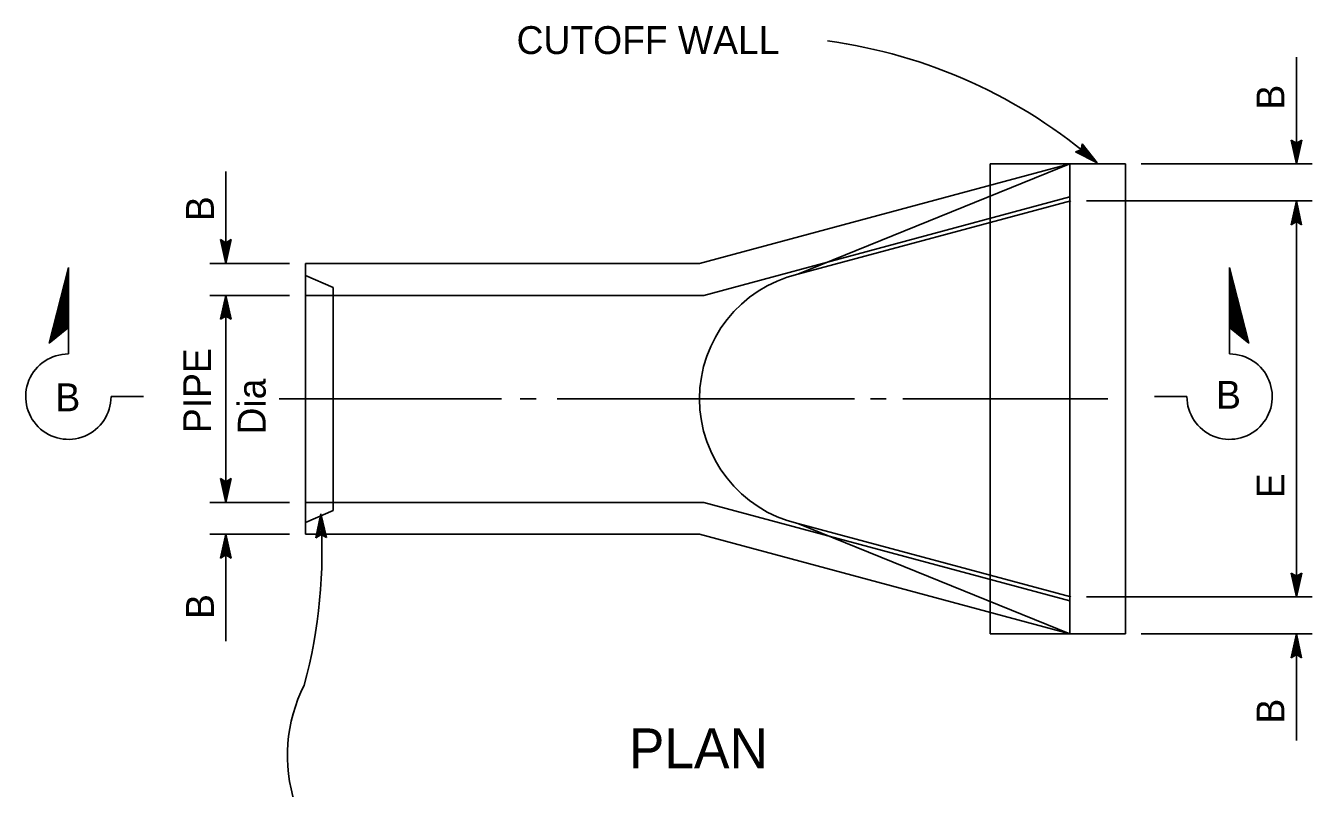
# Model space of a CAD drawing. Extents: x -894 to 866, y -472 to 714.
# Drawn here: x -5.3 to 318, y 123.8 to 315.2 of the extents above; entities that cross this region are included whole.
import ezdxf

# ---------------------------------------------------------------- set-up
doc = ezdxf.new("R2010")
doc.units = 0
for name, color, linetype in [('22 Misc Cnst Det', 7, 'Continuous'), ('56 Stage 3 Anno', 7, 'Continuous'), ('57 Undefined', 7, 'Continuous'), ('60 Nongeo Data', 7, 'Continuous')]:
    doc.layers.add(name, color=color, linetype=linetype)

msp = doc.modelspace()

# ---------------------------------------------------------------- linework, layer by layer
at = {"layer": '22 Misc Cnst Det'}
for p, q in [((5.46, 254.51), (0.63, 235.56)), ((5.46, 252.95), (1.13, 235.97)), ((5.46, 232.81), (5.46, 254.51)), ((297.19, 254.51), (302.02, 235.56)), ((297.19, 232.81), (297.19, 254.51)), ((297.19, 252.96), (301.52, 235.97)), ((5.46, 251.4), (1.63, 236.38)), ((5.46, 249.84), (2.13, 236.78)), ((297.19, 251.4), (301.02, 236.38)), ((297.19, 249.84), (300.52, 236.78)), ((5.46, 248.28), (2.63, 237.19)), ((5.46, 246.72), (3.13, 237.59)), ((297.19, 248.28), (300.02, 237.19)), ((297.19, 246.72), (299.52, 237.59)), ((5.46, 245.16), (3.63, 238)), ((5.46, 243.61), (4.13, 238.4)), ((297.19, 245.16), (299.02, 238)), ((297.19, 243.61), (298.52, 238.4)), ((5.46, 239.48), (0.63, 235.56)), ((5.46, 242.05), (4.63, 238.81)), ((5.46, 240.49), (5.13, 239.22)), ((297.19, 242.05), (298.02, 238.81)), ((297.19, 240.49), (297.52, 239.22)), ((297.19, 239.48), (302.02, 235.56)), ((16.17, 222.09), (24.32, 222.09)), ((286.48, 222.09), (278.33, 222.09))]:
    msp.add_line(p, q, dxfattribs=at)
for centre, start, end in [((5.46, 222.09), 90, 0.0005), ((297.19, 222.09), 179.9995, 90)]:
    msp.add_arc(centre, 10.72, start, end, dxfattribs=at)
at = {"layer": '56 Stage 3 Anno'}
for p, q in [((313.97, 280.53), (313.97, 307.33)), ((259.94, 284.08), (260.17, 285.62)), ((260.07, 284.78), (261.83, 282.54)), ((260.12, 285.21), (262.9, 281.66)), ((260.17, 285.62), (260.17, 285.62)), ((260.17, 285.62), (263.96, 280.78)), ((313.97, 280.53), (312.64, 286.53)), ((312.64, 286.53), (312.64, 286.53)), ((312.64, 286.53), (313.97, 285.73)), ((313.97, 281.92), (313, 286.29)), ((313.97, 283.29), (313.35, 286.12)), ((313.97, 284.67), (313.71, 285.88)), ((313.97, 285.73), (315.31, 286.53)), ((315.31, 286.53), (313.97, 280.53)), ((314.96, 286.31), (313.97, 281.91)), ((314.6, 286.08), (313.97, 283.29)), ((314.25, 285.9), (313.97, 284.67)), ((315.31, 286.53), (315.31, 286.53)), ((258.48, 283.56), (259.94, 284.08)), ((263.96, 280.78), (258.48, 283.56)), ((258.48, 283.56), (258.48, 283.56)), ((262.89, 281.66), (258.89, 283.69)), ((261.83, 282.54), (259.25, 283.84)), ((260.76, 283.41), (259.66, 283.97)), ((259.98, 284.4), (260.76, 283.41)), ((45.02, 255.53), (45.02, 278.61)), ((263.96, 280.78), (263.96, 280.78)), ((317.97, 280.53), (275.02, 280.53)), ((313.97, 280.53), (313.97, 280.53)), ((317.97, 271.28), (261.28, 271.28)), ((312.63, 265.28), (313.97, 271.28)), ((312.99, 265.49), (313.97, 269.9)), ((313.35, 265.73), (313.97, 268.52)), ((313.97, 171.78), (313.97, 271.28)), ((313.97, 271.28), (313.97, 271.28)), ((313.97, 271.28), (315.3, 265.28)), ((313.97, 269.89), (314.94, 265.51)), ((313.97, 268.52), (314.6, 265.69)), ((313.97, 266.08), (312.63, 265.28)), ((312.63, 265.28), (312.63, 265.28)), ((313.69, 265.9), (313.97, 267.13)), ((313.97, 267.13), (314.24, 265.93)), ((315.3, 265.28), (313.97, 266.08)), ((315.3, 265.28), (315.3, 265.28)), ((45.02, 255.53), (43.69, 261.53)), ((43.69, 261.53), (43.69, 261.53)), ((43.69, 261.53), (45.02, 260.73)), ((45.02, 256.92), (44.05, 261.29)), ((45.02, 258.29), (44.4, 261.12)), ((45.03, 259.67), (44.76, 260.88)), ((45.02, 260.73), (46.36, 261.53)), ((46.36, 261.53), (45.02, 255.53)), ((46.01, 261.31), (45.02, 256.91)), ((45.65, 261.08), (45.02, 258.29)), ((45.3, 260.9), (45.03, 259.67)), ((46.36, 261.53), (46.36, 261.53)), ((61.02, 255.53), (41.02, 255.53)), ((45.02, 255.53), (45.02, 255.53)), ((61.02, 247.53), (41.02, 247.53)), ((43.68, 241.53), (45.02, 247.53)), ((44.04, 241.74), (45.02, 246.15)), ((45.02, 195.53), (45.02, 247.53)), ((45.02, 247.53), (45.02, 247.53)), ((45.02, 247.53), (46.35, 241.53)), ((45.03, 246.14), (45.99, 241.76)), ((44.4, 241.98), (45.02, 244.76)), ((44.74, 242.15), (45.02, 243.38)), ((45.02, 244.76), (45.65, 241.94)), ((45.02, 243.38), (45.29, 242.17)), ((45.02, 242.33), (43.68, 241.53)), ((43.68, 241.53), (43.68, 241.53)), ((46.35, 241.53), (45.02, 242.33)), ((46.35, 241.53), (46.35, 241.53)), ((45.02, 195.53), (43.69, 201.53)), ((43.69, 201.53), (43.69, 201.53)), ((43.69, 201.53), (45.02, 200.73)), ((45.02, 196.92), (44.05, 201.29)), ((45.02, 198.29), (44.4, 201.12)), ((45.03, 199.67), (44.76, 200.88)), ((45.02, 200.73), (46.36, 201.53)), ((46.36, 201.53), (45.02, 195.53)), ((46.01, 201.31), (45.02, 196.91)), ((45.65, 201.08), (45.02, 198.29)), ((45.3, 200.9), (45.03, 199.67)), ((46.36, 201.53), (46.36, 201.53)), ((61.02, 195.53), (41.02, 195.53)), ((45.02, 195.53), (45.02, 195.53)), ((67.62, 186.62), (68.85, 192.65)), ((67.98, 186.85), (68.88, 191.27)), ((68.85, 192.65), (68.85, 192.65)), ((68.85, 192.65), (70.29, 186.68)), ((68.88, 191.26), (69.93, 186.9)), ((61.02, 187.53), (41.02, 187.53)), ((43.68, 181.53), (45.02, 187.53)), ((45.02, 160.73), (45.02, 187.53)), ((45.02, 187.53), (45.02, 187.53)), ((45.02, 187.53), (46.35, 181.53)), ((68.33, 187.09), (68.9, 189.89)), ((68.67, 187.27), (68.93, 188.51)), ((68.9, 189.89), (69.58, 187.07)), ((68.93, 188.51), (69.22, 187.3)), ((44.04, 181.74), (45.02, 186.15)), ((44.4, 181.98), (45.02, 184.76)), ((45.02, 184.76), (45.65, 181.94)), ((45.03, 186.14), (45.99, 181.76)), ((68.95, 187.45), (67.62, 186.62)), ((67.62, 186.62), (67.62, 186.62)), ((70.29, 186.68), (68.95, 187.45)), ((70.29, 186.68), (70.29, 186.68)), ((45.02, 182.33), (43.68, 181.53)), ((43.68, 181.53), (43.68, 181.53)), ((44.74, 182.15), (45.02, 183.38)), ((45.02, 183.38), (45.29, 182.17)), ((46.35, 181.53), (45.02, 182.33)), ((46.35, 181.53), (46.35, 181.53)), ((313.97, 171.78), (312.64, 177.78)), ((312.64, 177.78), (312.64, 177.78)), ((312.64, 177.78), (313.97, 176.98)), ((313.97, 176.98), (315.31, 177.78)), ((315.31, 177.78), (313.97, 171.78)), ((315.31, 177.78), (315.31, 177.78)), ((313.97, 173.17), (313, 177.54)), ((313.97, 174.54), (313.35, 177.37)), ((313.97, 175.92), (313.71, 177.13)), ((314.96, 177.56), (313.97, 173.16)), ((314.6, 177.33), (313.97, 174.54)), ((314.25, 177.15), (313.97, 175.92)), ((317.97, 171.78), (261.28, 171.78)), ((313.97, 171.78), (313.97, 171.78)), ((317.97, 162.53), (275.02, 162.53)), ((312.63, 156.53), (313.97, 162.53)), ((313.97, 135.73), (313.97, 162.53)), ((313.97, 162.53), (313.97, 162.53)), ((313.97, 162.53), (315.3, 156.53)), ((312.99, 156.74), (313.97, 161.15)), ((313.35, 156.98), (313.97, 159.77)), ((313.69, 157.15), (313.97, 158.38)), ((313.97, 161.14), (314.94, 156.76)), ((313.97, 159.77), (314.6, 156.94)), ((313.97, 158.38), (314.24, 157.17)), ((313.97, 157.33), (312.63, 156.53)), ((312.63, 156.53), (312.63, 156.53)), ((315.3, 156.53), (313.97, 157.33)), ((315.3, 156.53), (315.3, 156.53))]:
    msp.add_line(p, q, dxfattribs=at)
for points in [[(58.42, 221.53), (114.3, 221.53)], [(118.95, 221.53), (122.95, 221.53)], [(128.26, 221.53), (202.94, 221.53)], [(206.94, 221.53), (210.94, 221.53)], [(215.09, 221.53), (266.65, 221.53)]]:
    msp.add_lwpolyline(points, dxfattribs=at)
for centre, radius, start, end in [((178.51, 182.08), 130.55, 49.1134, 82.2157), ((-60.85, 183.37), 130.03, 344.9643, 4.0902), ((99.03, 132.02), 38.56, 152.8183, 198.3825)]:
    msp.add_arc(centre, radius, start, end, dxfattribs=at)
at = {"layer": '60 Nongeo Data'}
for p, q in [((164.02, 255.53), (257.02, 280.53)), ((188.72, 252.85), (257.02, 280.53)), ((237.02, 162.53), (237.02, 280.53)), ((271.02, 280.53), (237.02, 280.53)), ((257.02, 162.53), (257.02, 280.53)), ((271.02, 162.53), (271.02, 280.53)), ((165.08, 247.53), (257.02, 272.24)), ((188.72, 252.85), (257.28, 271.28)), ((65.02, 187.53), (65.02, 255.53)), ((65.02, 255.53), (164.02, 255.53)), ((65.02, 252.53), (72.02, 249.53)), ((72.02, 193.53), (72.02, 249.53)), ((65.02, 247.53), (165.08, 247.53)), ((65.02, 195.53), (165.08, 195.53)), ((165.08, 195.53), (257.02, 170.81)), ((65.02, 190.53), (72.02, 193.53)), ((65.02, 187.53), (164.02, 187.53)), ((164.02, 187.53), (257.02, 162.53)), ((188.72, 190.21), (257.02, 162.53)), ((188.72, 190.21), (257.28, 171.78)), ((271.02, 162.53), (237.02, 162.53))]:
    msp.add_line(p, q, dxfattribs=at)
msp.add_arc((196.23, 221.53), 32.21, 103.4905, 256.5095, dxfattribs=at)

# ---------------------------------------------------------------- texts
at = {"layer": '57 Undefined'}
for s, height, p in [('CUTOFF WALL', 7, (118.06, 308.13)), ('B', 7, (2.2, 218.42)), ('B', 7, (293.81, 219.05)), ('PLAN', 10, (146.28, 128.78))]:
    msp.add_text(s, height=height, dxfattribs=at).set_placement(p)
for s, p in [('B', (310.97, 294.17)), ('B', (42.02, 266.16)), ('PIPE', (41.33, 212.93)), ('Dia', (55.02, 212.58)), ('E', (310.97, 196.59)), ('B', (42.02, 166.26)), ('B', (310.97, 139.99))]:
    msp.add_text(s, height=7, rotation=90, dxfattribs=at).set_placement(p)

doc.saveas('drawing.dxf')
